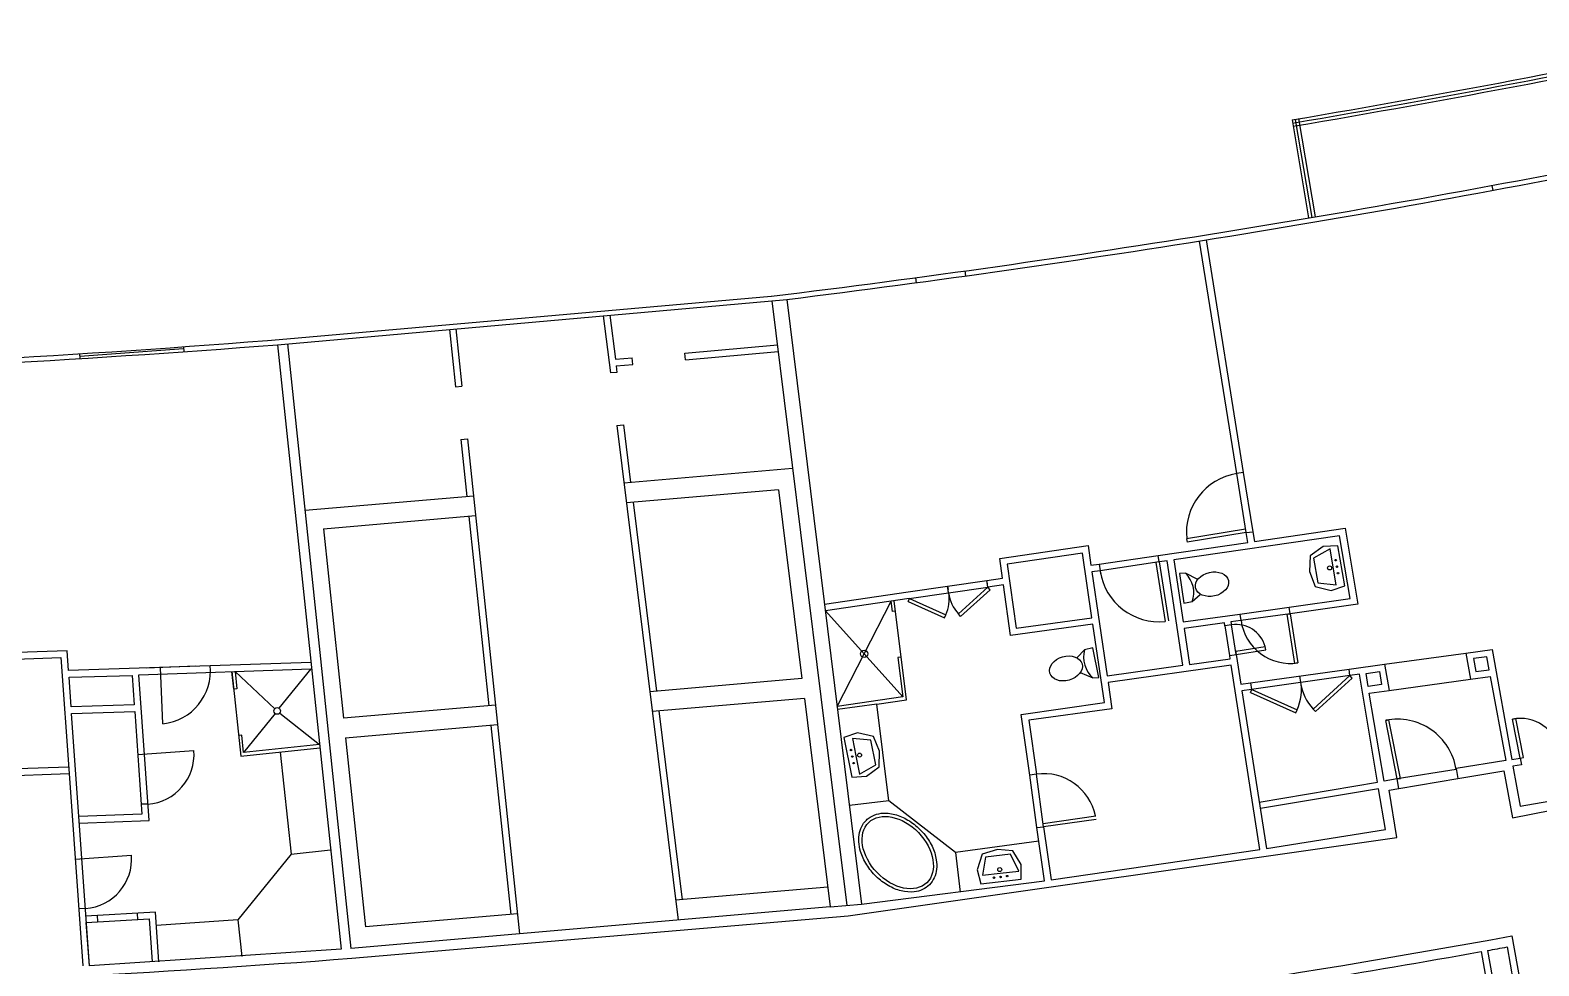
# Model space of a CAD drawing. Header units: inches. Extents: x 343 to 3010, y 5135 to 6248.
# Drawn here: x 974 to 1884, y 5684 to 6248 of the extents above; entities that cross this region are included whole.
import ezdxf

# ---------------------------------------------------------------- set-up
doc = ezdxf.new("R2010")
doc.units = ezdxf.units.IN
doc.header["$LTSCALE"] = 10
doc.header["$MEASUREMENT"] = 0
doc.layers.add('app-u3', color=7, linetype='Continuous')

msp = doc.modelspace()

# ---------------------------------------------------------------- linework, layer by layer
for p, q in [((1734.83, 6193.98), (1744.75, 6134.94)), ((1736.75, 6194.31), (1746.83, 6135.26)), ((1738.67, 6194.79), (1748.74, 6135.63)), ((1855.3, 6154.51), (1855.86, 6151.54)), ((1682.99, 6121.66), (1705.39, 5981.5)), ((1701.54, 5980.86), (1678.99, 6121.02)), ((1507.89, 6098.86), (1508.32, 6095.84)), ((1537.61, 6102.99), (1538.03, 6099.97)), ((1123.24, 6058.53), (1430.34, 6085.82)), ((1128.84, 6062.05), (1420.9, 6087.74)), ((1421.24, 6085.02), (1450.8, 5846.25)), ((1430.34, 6085.82), (1475.3, 5721.34)), ((1319.58, 6075.98), (1323.85, 6041.49)), ((1323.57, 6076.34), (1326.86, 6049.73)), ((1226.79, 6067.67), (1230.42, 6033.13)), ((1230.77, 6068.09), (1234.41, 6033.48)), ((1123.24, 6058.53), (1161.5, 5694.23)), ((1129.16, 6059.06), (1167.43, 5694.75)), ((1368.84, 6053.46), (1424.54, 6058.41)), ((1003.84, 6053.09), (1004.02, 6050.14)), ((1003.93, 6051.62), (1066.49, 6056.27)), ((1066.42, 6057.25), (1066.64, 6054.32)), ((1326.86, 6049.73), (1336.96, 6050.63)), ((1337.31, 6046.64), (1336.96, 6050.63)), ((1369.19, 6049.47), (1368.84, 6053.46)), ((1369.19, 6049.47), (1425.03, 6054.44)), ((1327.85, 6041.78), (1323.85, 6041.49)), ((1327.35, 6045.76), (1337.31, 6046.64)), ((1327.35, 6045.76), (1337.31, 6046.64)), ((1327.35, 6045.76), (1327.85, 6041.78)), ((1230.42, 6033.13), (1234.41, 6033.48)), ((1327.77, 6009.84), (1331.76, 6010.2)), ((1327.77, 6009.84), (1364.68, 5711.78)), ((1331.76, 6010.2), (1336.05, 5975.49)), ((1233.75, 6001.41), (1237.74, 6001.76)), ((1233.75, 6001.41), (1237.37, 5966.97)), ((1237.73, 6001.85), (1269.07, 5703.53)), ((1433.76, 5983.94), (1332.07, 5975.15)), ((1705.39, 5981.5), (1701.54, 5980.86)), ((1707.15, 5945.34), (1701.55, 5980.86)), ((1705.39, 5981.5), (1711.15, 5945.82)), ((1241.36, 5967.31), (1139.94, 5958.55)), ((1425.26, 5971.16), (1333.54, 5963.23)), ((1425.26, 5971.16), (1439.36, 5857.31)), ((1337.53, 5963.58), (1351.63, 5849.73)), ((1242.61, 5955.38), (1150.94, 5947.46)), ((1238.63, 5955.03), (1250.61, 5841)), ((1150.93, 5947.53), (1162.91, 5833.5)), ((1654.18, 5931.42), (1708.1, 5939.42)), ((1763.47, 5943.42), (1663.47, 5928.86)), ((1706.83, 5947.32), (1671.29, 5941.56)), ((1671.29, 5941.56), (1671.61, 5939.59)), ((1707.15, 5945.34), (1671.61, 5939.59)), ((1707.15, 5945.34), (1711.15, 5945.82)), ((1708.1, 5939.42), (1707.15, 5945.34)), ((1711.15, 5945.82), (1712.11, 5939.9)), ((1712.11, 5939.9), (1766.83, 5947.9)), ((1769.87, 5905.5), (1763.47, 5943.42)), ((1766.83, 5947.9), (1774.51, 5902.14)), ((1558.66, 5929.66), (1611.93, 5937.58)), ((1608.58, 5932.86), (1563.14, 5926.3)), ((1614.18, 5893.98), (1608.58, 5932.86)), ((1611.93, 5937.58), (1613.53, 5925.64)), ((1618.5, 5926.3), (1654.18, 5931.42)), ((1654.66, 5927.58), (1654.18, 5931.42)), ((1560.26, 5917.82), (1558.66, 5929.66)), ((1563.14, 5926.3), (1568.42, 5887.74)), ((1613.53, 5925.64), (1618.5, 5926.3)), ((1619.14, 5922.3), (1614.2, 5921.57)), ((1614.2, 5921.57), (1623.47, 5858.94)), ((1618.5, 5926.3), (1619.14, 5922.3)), ((1654.66, 5927.58), (1619.14, 5922.3)), ((1619.23, 5921.78), (1619.55, 5919.81)), ((1652.69, 5927.26), (1658.44, 5891.73)), ((1659.47, 5928.22), (1654.66, 5927.58)), ((1654.66, 5927.58), (1660.42, 5892.05)), ((1669.06, 5865.34), (1659.47, 5928.22)), ((1663.47, 5928.86), (1669.22, 5891.58)), ((1503.46, 5909.5), (1550.82, 5916.38)), ((1503.94, 5905.5), (1551.46, 5912.38)), ((1527.78, 5909.02), (1527.14, 5913.02)), ((1527.14, 5913.02), (1527.46, 5911.02)), ((1551.46, 5912.38), (1533.66, 5896.29)), ((1550.82, 5916.38), (1560.26, 5917.82)), ((1551.46, 5912.38), (1550.82, 5916.38)), ((1551.14, 5914.38), (1550.82, 5916.38)), ((1560.9, 5913.82), (1551.46, 5912.38)), ((1552.81, 5910.9), (1551.46, 5912.38)), ((1565.06, 5883.26), (1560.9, 5913.82)), ((1453, 5902.16), (1503.46, 5909.5)), ((1503.94, 5905.5), (1453.54, 5898.14)), ((1460.6, 5840.57), (1493.06, 5903.9)), ((1493.86, 5897.82), (1493.06, 5903.9)), ((1502.37, 5844.49), (1494.99, 5904.19)), ((1503.32, 5903.7), (1504.14, 5905.53)), ((1503.32, 5903.7), (1525.26, 5893.97)), ((1504.14, 5905.53), (1526.07, 5895.79)), ((1527.78, 5909.02), (1527.46, 5911.02)), ((1552.81, 5910.9), (1535, 5894.8)), ((1733.07, 5900.38), (1769.87, 5905.5)), ((1453.54, 5898.14), (1500.1, 5846.3)), ((1495.78, 5897.98), (1493.86, 5897.82)), ((1525.26, 5893.97), (1526.07, 5895.79)), ((1535, 5894.8), (1533.66, 5896.29)), ((1568.42, 5887.74), (1614.18, 5893.98)), ((1669.22, 5891.58), (1703.26, 5896.22)), ((1703.26, 5896.22), (1733.08, 5900.29)), ((1703.26, 5896.22), (1703.9, 5892.38)), ((1733.71, 5896.38), (1703.9, 5892.38)), ((1731.69, 5896.06), (1736.35, 5866.43)), ((1731.93, 5896.11), (1733.71, 5896.38)), ((1733.71, 5896.38), (1733.07, 5900.38)), ((1733.66, 5896.38), (1738.32, 5866.74)), ((1774.51, 5902.14), (1733.71, 5896.38)), ((1614.82, 5890.14), (1565.06, 5883.26)), ((1621.67, 5842.83), (1614.82, 5890.14)), ((1694.19, 5890.94), (1669.7, 5887.58)), ((1669.7, 5887.58), (1673.06, 5865.82)), ((1694.35, 5889.02), (1694.19, 5890.94)), ((1698.35, 5889.66), (1694.35, 5889.02)), ((1694.35, 5889.02), (1697.18, 5871.26)), ((1703.9, 5892.38), (1698.02, 5891.58)), ((1698.02, 5891.58), (1698.35, 5889.66)), ((1701.23, 5871.9), (1698.35, 5889.66)), ((1700.91, 5873.88), (1718.68, 5876.72)), ((1719, 5874.74), (1718.68, 5876.72)), ((875.31, 5865.82), (992.63, 5869.98)), ((996.47, 5873.98), (925.25, 5871.58)), ((992.63, 5869.98), (997.59, 5800.03)), ((997.27, 5862.14), (996.47, 5873.98)), ((1143.41, 5867.1), (997.27, 5862.14)), ((1499.14, 5870.14), (1497.22, 5869.98)), ((1497.22, 5869.98), (1500.1, 5846.3)), ((1673.06, 5865.82), (1697.54, 5869.18)), ((1697.23, 5871.26), (1701.23, 5871.9)), ((1697.54, 5869.18), (1697.23, 5871.26)), ((1700.81, 5874.22), (1701.16, 5871.89)), ((1701.23, 5871.9), (1719, 5874.74)), ((1701.23, 5871.9), (1703.95, 5853.98)), ((1738.32, 5866.74), (1736.35, 5866.43)), ((1790.67, 5865.98), (1839.63, 5872.7)), ((1839.63, 5872.7), (1855.47, 5874.94)), ((1839.63, 5872.7), (1842.51, 5857.02)), ((1852.27, 5870.46), (1844.27, 5869.34)), ((1844.27, 5869.34), (1845.71, 5861.5)), ((1853.71, 5862.62), (1852.27, 5870.46)), ((1855.47, 5874.94), (1867.31, 5808.54)), ((997.59, 5858.13), (1035.53, 5859.26)), ((998.87, 5840.21), (997.59, 5858.13)), ((1035.53, 5859.26), (1036.81, 5841.49)), ((1039.53, 5859.58), (1143.41, 5863.26)), ((1045.77, 5771.7), (1039.53, 5859.58)), ((1044.01, 5863.74), (1073.99, 5864.93)), ((1054.02, 5830.1), (1052.67, 5864.08)), ((1096.83, 5850.93), (1095.71, 5861.5)), ((1095.71, 5861.5), (1101.01, 5810.6)), ((1097.63, 5861.5), (1121.48, 5839.09)), ((1097.63, 5861.5), (1098.75, 5851.09)), ((1124.2, 5839.41), (1143.41, 5863.26)), ((1623.47, 5858.94), (1669.06, 5865.34)), ((1698.19, 5865.34), (1623.95, 5854.94)), ((1715.47, 5754.3), (1698.19, 5865.34)), ((1709.71, 5854.78), (1769.23, 5862.94)), ((1769.71, 5859.1), (1710.35, 5850.78)), ((1740.11, 5854.94), (1739.47, 5858.94)), ((1769.71, 5859.1), (1747.56, 5838.87)), ((1771.05, 5857.63), (1748.91, 5837.39)), ((1769.23, 5862.94), (1790.67, 5865.98)), ((1769.71, 5859.1), (1769.23, 5862.94)), ((1775.47, 5859.9), (1769.71, 5859.1)), ((1771.05, 5857.63), (1769.71, 5859.1)), ((1786.35, 5794.94), (1775.47, 5859.9)), ((1779.47, 5860.38), (1787.47, 5861.5)), ((1780.75, 5852.54), (1779.47, 5860.38)), ((1787.47, 5861.5), (1788.75, 5853.66)), ((1790.67, 5865.98), (1793.38, 5850.2)), ((1842.51, 5857.02), (1854.35, 5858.62)), ((1845.71, 5861.5), (1853.71, 5862.62)), ((1854.35, 5858.62), (1863.63, 5807.9)), ((1098.75, 5851.09), (1096.83, 5850.93)), ((1439.36, 5857.31), (1347.64, 5849.39)), ((1623.95, 5854.94), (1626.12, 5839.07)), ((1703.95, 5853.98), (1709.71, 5854.78)), ((1710.35, 5850.78), (1704.58, 5849.98)), ((1704.58, 5849.98), (1719.47, 5754.94)), ((1709.7, 5848.98), (1737.06, 5836.66)), ((1709.71, 5854.78), (1710.35, 5850.78)), ((1709.86, 5848.94), (1710.68, 5850.77)), ((1710.52, 5850.81), (1737.88, 5838.48)), ((1788.75, 5853.66), (1780.75, 5852.54)), ((1781.39, 5848.54), (1793.39, 5850.14)), ((1790.35, 5795.58), (1781.39, 5848.54)), ((1793.38, 5850.2), (1842.51, 5857.02)), ((1036.81, 5841.49), (998.87, 5840.21)), ((1254.59, 5841.35), (1162.92, 5833.43)), ((1440.84, 5845.39), (1349.11, 5837.47)), ((1440.85, 5845.25), (1456.4, 5719.71)), ((1450.8, 5846.25), (1466.37, 5720.57)), ((1500.1, 5846.3), (1460.6, 5840.54)), ((1484.58, 5841.98), (1460.74, 5838.62)), ((1484.58, 5841.98), (1502.37, 5844.49)), ((1491.78, 5783.74), (1484.58, 5841.98)), ((1571.62, 5835.58), (1621.67, 5842.83)), ((999.03, 5836.21), (1037.13, 5837.49)), ((1009.76, 5684.31), (999.03, 5836.21)), ((1037.13, 5837.49), (1041.45, 5775.54)), ((1121.8, 5836.21), (1102.75, 5812.84)), ((1124.52, 5836.53), (1148.53, 5817.64)), ((1353.1, 5837.81), (1367.19, 5724.05)), ((1576.76, 5799.18), (1571.62, 5835.58)), ((1626.12, 5839.07), (1576.1, 5832.22)), ((1576.1, 5832.22), (1580.74, 5799.74)), ((1737.06, 5836.66), (1737.88, 5838.48)), ((1748.91, 5837.39), (1747.56, 5838.87)), ((1791.32, 5832.15), (1793.28, 5832.53)), ((1798.19, 5796.86), (1791.32, 5832.15)), ((1800.16, 5797.18), (1793.28, 5832.53)), ((1867.72, 5832.88), (1869.68, 5833.27)), ((1872.43, 5809.34), (1867.72, 5832.88)), ((1874.39, 5809.73), (1869.68, 5833.27)), ((1101.63, 5823.24), (1099.71, 5823.08)), ((1102.75, 5812.84), (1101.63, 5823.24)), ((1164.16, 5821.57), (1176.14, 5707.62)), ((1255.85, 5829.41), (1164.17, 5821.49)), ((1251.86, 5829.07), (1263.83, 5715.12)), ((1867.64, 5773.37), (2116.91, 5821.98)), ((1038.89, 5811.56), (1072.8, 5813.93)), ((1101.01, 5810.6), (1148.69, 5815.56)), ((1148.53, 5817.64), (1102.75, 5812.84)), ((1124.84, 5813), (1131.4, 5751.54)), ((997.27, 5804.03), (799.45, 5796.95)), ((1863.63, 5807.9), (1833.69, 5803.05)), ((1833.69, 5803.05), (1834.69, 5797.03)), ((1867.31, 5808.54), (1872.43, 5809.34)), ((1873.23, 5805.34), (1867.95, 5804.54)), ((1867.95, 5804.54), (1872.27, 5780.38)), ((1872.43, 5809.34), (1874.39, 5809.73)), ((1872.43, 5809.34), (1873.23, 5805.34)), ((908.44, 5796.97), (997.59, 5800.03)), ((997.59, 5800.03), (1005.76, 5684.15)), ((1580.74, 5799.74), (1576.76, 5799.18)), ((1581.06, 5767.58), (1576.76, 5799.18)), ((1585.06, 5768.06), (1580.74, 5799.74)), ((1714.99, 5782.94), (1786.35, 5794.94)), ((1798.19, 5796.86), (1790.35, 5795.58)), ((1833.76, 5802.63), (1798.19, 5796.86)), ((1798.19, 5796.86), (1800.16, 5797.18)), ((1799.3, 5791.13), (1798.19, 5796.86)), ((1799.3, 5791.13), (1834.69, 5797.03)), ((1834.69, 5797.03), (1862.51, 5801.66)), ((1862.51, 5801.66), (1867.64, 5773.37)), ((1786.99, 5790.94), (1715.79, 5779.1)), ((1791.15, 5766.46), (1786.99, 5790.94)), ((1793.39, 5789.98), (1799.3, 5791.13)), ((1798.03, 5761.5), (1793.39, 5789.98)), ((1872.27, 5780.38), (1906.35, 5786.46)), ((1044.97, 5781.63), (1040.97, 5781.55)), ((1491.78, 5783.74), (1467.96, 5780.86)), ((1531.94, 5752.54), (1491.78, 5783.74)), ((1041.45, 5775.54), (1003.36, 5774.26)), ((1003.68, 5770.26), (1045.77, 5771.7)), ((1581.06, 5767.58), (1585.06, 5768.06)), ((1585.54, 5735.42), (1581.06, 5767.58)), ((1584.78, 5770.08), (1616.46, 5774.59)), ((1585.06, 5768.1), (1616.74, 5772.61)), ((1585.06, 5768.06), (1589.54, 5736.06)), ((1467.14, 5714.3), (1798.03, 5761.5)), ((1582.18, 5759.42), (1531.94, 5752.54)), ((1719.47, 5754.94), (1791.15, 5766.46)), ((1001.27, 5748.49), (1035.19, 5750.91)), ((1131.4, 5751.54), (1099.23, 5711.84)), ((1131.4, 5751.54), (1155.22, 5754.04)), ((1531.94, 5752.54), (1534.82, 5728.7)), ((1589.54, 5736.06), (1715.47, 5754.3)), ((1454.92, 5731.63), (1363.2, 5723.7)), ((1475.3, 5721.34), (1585.54, 5735.42)), ((1456.4, 5719.71), (1475.3, 5721.34)), ((1007.5, 5718.73), (1003.36, 5718.56)), ((1049.61, 5716.64), (1007.68, 5714.24)), ((1007.84, 5710.24), (1045.77, 5712.48)), ((1014.88, 5710.72), (1014.72, 5714.72)), ((1038.62, 5716.01), (1038.85, 5712)), ((1045.77, 5712.48), (1047.69, 5686.63)), ((1051.69, 5686.71), (1049.61, 5716.64)), ((1456.4, 5719.71), (1167.43, 5694.75)), ((1168.06, 5688.79), (1467.14, 5714.3)), ((1267.82, 5715.46), (1176.14, 5707.62)), ((1009.76, 5684.31), (1007.84, 5710.24)), ((1099.23, 5711.84), (1050.18, 5708.43)), ((1099.23, 5711.84), (1101.63, 5689.91)), ((1161.5, 5694.23), (1009.76, 5684.31)), ((1864.53, 5695.59), (1882.42, 5594.63)), ((1867.42, 5702.21), (1886.36, 5595.33)), ((1848.77, 5692.8), (1868.06, 5583.99)), ((1852.71, 5693.5), (1870.6, 5592.55))]:
    msp.add_line(p, q)
for centre, radius in [((1476.83, 5872.24), 2.16), ((1123, 5837.81), 1.99)]:
    msp.add_circle(centre, radius)
for centre, radius, start, end in [((551.96, 13174.16), 7079.69, 279.618003, 281.956612), ((539.85, 13241.34), 7149.89, 279.623674, 281.934739), ((504.16, 13432.84), 7346.61, 279.648462, 281.890696), ((555.28, 13166.78), 7131.77, 276.971542, 281.388081), ((555.07, 13164.14), 7132.22, 277.049139, 281.383756), ((557.19, 13144.76), 7105.74, 271.580503, 274.614378), ((538.63, 13515.3), 7479.65, 271.674371, 274.482799), ((1707.16, 5945.27), 36.03, 98.96043, 185.89222), ((1654.74, 5927.6), 36.03, 188.96043, 275.89222), ((1504.14, 5905.53), 24, 336.06792, 8.23742), ((1551.46, 5912.38), 24, 188.23783, 222.11966), ((1701.23, 5871.9), 17.99, 15.42082, 99.21005), ((1733.71, 5896.38), 29.92, 187.84753, 278.93595), ((1050.75, 5862), 32.06, 275.86153, 5.86153), ((1710.52, 5850.81), 29.97, 335.74779, 10.18284), ((1769.71, 5859.1), 29.97, 187.97841, 222.41346), ((1798.19, 5796.86), 36.04, 9.21054, 101.006), ((1872.43, 5809.34), 24.02, 9.58808, 101.30464), ((1042.73, 5811.69), 30.15, 274.26015, 4.26015), ((1585.06, 5768.1), 31.93, 11.67253, 97.76447), ((1005.25, 5748.67), 30.02, 274.28897, 4.28897), ((573.39, 12858.15), 7272, 276.987832, 280.250161), ((573.39, 12858.15), 7278, 280.124037, 280.218507), ((609.44, 12968.37), 7300.98, 271.596785, 274.388168), ((573.39, 12858.15), 7278, 278.420082, 280.092547)]:
    msp.add_arc(centre, radius, start, end)
at = {"layer": 'app-u3'}
for p, q in [((1745.81, 5931.31), (1745.4, 5921.88)), ((1753.58, 5936.82), (1745.81, 5931.31)), ((1757.75, 5935.46), (1747.8, 5929.95)), ((1762.46, 5937.23), (1753.58, 5936.82)), ((1759.68, 5924.43), (1757.75, 5935.46)), ((1766.68, 5913.23), (1762.46, 5937.23)), ((1745.4, 5921.88), (1748.79, 5912.91)), ((1747.8, 5929.95), (1750.47, 5914.97)), ((1761.5, 5913.91), (1759.68, 5924.43)), ((1670.66, 5920.86), (1666.99, 5920.7)), ((1666.99, 5920.7), (1669.54, 5902.78)), ((1678.1, 5917.1), (1670.66, 5920.86)), ((1748.79, 5912.91), (1758.42, 5910.5)), ((1750.47, 5914.97), (1761.5, 5913.91)), ((1758.42, 5910.5), (1766.68, 5913.23)), ((1669.54, 5902.78), (1674.66, 5903.74)), ((1674.66, 5903.74), (1679.47, 5908.06)), ((1614.83, 5875.81), (1609.78, 5874.56)), ((1618.43, 5858.07), (1614.83, 5875.81)), ((1609.78, 5874.56), (1605.24, 5869.96)), ((1607.12, 5861.02), (1614.77, 5857.7)), ((1614.77, 5857.7), (1618.43, 5858.07)), ((1472.9, 5824.65), (1464.7, 5821.77)), ((1464.7, 5821.77), (1469.35, 5797.85)), ((1480.94, 5820.31), (1469.89, 5821.18)), ((1469.89, 5821.18), (1471.9, 5810.69)), ((1482.58, 5822.41), (1472.9, 5824.65)), ((1486.13, 5813.5), (1482.58, 5822.41)), ((1483.87, 5805.39), (1480.94, 5820.31)), ((1485.89, 5804.07), (1486.13, 5813.5)), ((1471.9, 5810.69), (1474.03, 5799.7)), ((1474.03, 5799.7), (1483.87, 5805.39)), ((1478.22, 5798.42), (1485.89, 5804.07)), ((1469.35, 5797.85), (1478.22, 5798.42)), ((1548.05, 5751.54), (1545.06, 5742.06)), ((1557.2, 5754.39), (1548.05, 5751.54)), ((1550, 5749.74), (1548.29, 5738.79)), ((1565.11, 5751.52), (1550, 5749.74)), ((1566.58, 5753.42), (1557.2, 5754.39)), ((1570.02, 5741.26), (1565.11, 5751.52)), ((1571.62, 5745.34), (1566.58, 5753.42)), ((1545.06, 5742.06), (1547.3, 5733.66)), ((1548.29, 5738.79), (1558.9, 5739.98)), ((1558.9, 5739.98), (1570.02, 5741.26)), ((1571.51, 5736.46), (1571.62, 5745.34)), ((1547.3, 5733.66), (1571.51, 5736.46))]:
    msp.add_line(p, q, dxfattribs=at)
for centre, radius in [((1757.47, 5923.98), 1.2), ((1761.13, 5928.7), 0.452), ((1761.87, 5924.75), 0.452), ((1762.54, 5920.84), 0.452), ((1468.97, 5814.24), 0.452), ((1474.1, 5811.18), 1.2), ((1469.72, 5810.33), 0.452), ((1470.52, 5806.4), 0.452), ((1558.58, 5742.22), 1.2), ((1555.14, 5737.34), 0.452), ((1559.09, 5737.78), 0.452), ((1563.08, 5738.28), 0.452)]:
    msp.add_circle(centre, radius, dxfattribs=at)
for centre, start, end in [((1658.95, 5909.05), 340.82421, 45.24312), ((1625.78, 5870.17), 164.15881, 228.57771)]:
    msp.add_arc(centre, 16.64, start, end, dxfattribs=at)
for centre, major_axis, ratio in [((1686.57, 5914.21), (9.86, 2.17), 0.721722), ((1598.51, 5863.41), (-9.72, -2.74), 0.721722), ((1497.12, 5752.46), (-17.5, 18.16), 0.687749)]:
    msp.add_ellipse(centre, major_axis=major_axis, ratio=ratio, dxfattribs=at)
msp.add_open_spline([(1478.24, 5772.06), (1477.42, 5771.27), (1476.69, 5770.38), (1475.16, 5767.94), (1474.49, 5766.29), (1473.69, 5762.77), (1473.55, 5760.89), (1473.77, 5757.03), (1474.14, 5755.04), (1475.55, 5750.37), (1476.8, 5747.69), (1479.99, 5742.61), (1481.94, 5740.21), (1486.34, 5735.96), (1488.78, 5734.1), (1493.9, 5731.14), (1496.57, 5730.03), (1501.89, 5728.72), (1504.53, 5728.51), (1508.81, 5728.99), (1510.53, 5729.46), (1513.66, 5730.91), (1515.08, 5731.9), (1517.46, 5734.32), (1518.43, 5735.75), (1519.85, 5738.91), (1520.31, 5740.65), (1520.71, 5744.29), (1520.65, 5746.2), (1519.94, 5750.84), (1519.06, 5753.6), (1516.5, 5758.95), (1514.82, 5761.54), (1510.85, 5766.27), (1508.56, 5768.42), (1503.62, 5772.02), (1500.98, 5773.48), (1495.62, 5775.53), (1492.89, 5776.12), (1488.2, 5776.31), (1486.19, 5776.09), (1482.47, 5775), (1480.76, 5774.13), (1478.92, 5772.69), (1478.57, 5772.38), (1478.24, 5772.06)], degree=3, knots=[0, 0, 0, 0, 0.168634, 0.168634, 0.42281, 0.42281, 0.676987, 0.676987, 0.931164, 0.931164, 1.276235, 1.276235, 1.621307, 1.621307, 1.966378, 1.966378, 2.31145, 2.31145, 2.656521, 2.656521, 2.907979, 2.907979, 3.159437, 3.159437, 3.410895, 3.410895, 3.662352, 3.662352, 3.91381, 3.91381, 4.263104, 4.263104, 4.612398, 4.612398, 4.961692, 4.961692, 5.310986, 5.310986, 5.660281, 5.660281, 5.93742, 5.93742, 6.21456, 6.21456, 6.283185, 6.283185, 6.283185, 6.283185], dxfattribs=at)

doc.saveas('drawing.dxf')
